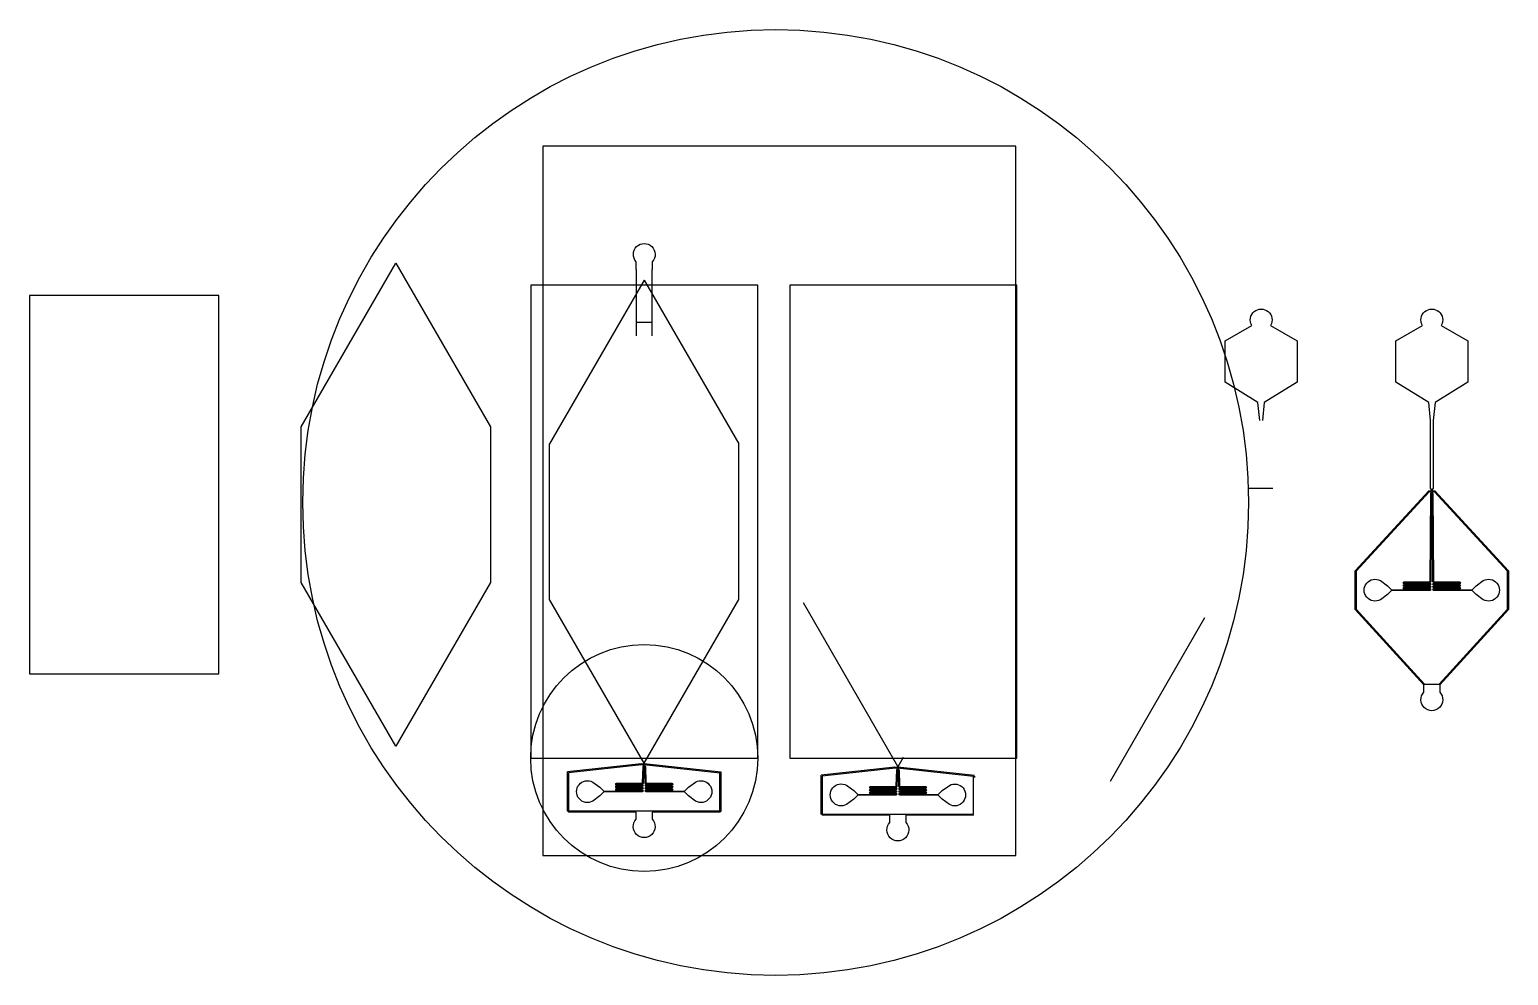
# Model space of a CAD drawing. Header units: inches. Extents: x -139 to 17, y -50 to 50.
import ezdxf

# ---------------------------------------------------------------- set-up
doc = ezdxf.new("R2010")
doc.units = ezdxf.units.IN
doc.header["$MEASUREMENT"] = 0

msp = doc.modelspace()

# ---------------------------------------------------------------- linework, layer by layer
for p, q in [((-75.1, 25.02), (-75.1, 17.99)), ((-73.4, 17.99), (-73.4, 25.02)), ((-74.27, 23.87), (-84.26, 6.57)), ((-74.25, 23.87), (-64.26, 6.57)), ((-75.1, 19.43), (-73.4, 19.43)), ((-84.26, -9.88), (-84.26, 6.57)), ((-64.26, -9.88), (-64.26, 6.57)), ((-10.33, 1.88), (-7.8, 1.88)), ((-74.27, -27.19), (-84.26, -9.88)), ((-74.25, -27.19), (-64.26, -9.88)), ((-47.44, -27.54), (-57.43, -10.23)), ((-24.97, -29.09), (-14.98, -11.79)), ((-47.42, -27.54), (-46.84, -26.53)), ((-74.58, -27.26), (-82.36, -28.1)), ((-74.53, -27.36), (-82.26, -28.19)), ((-73.98, -27.36), (-66.26, -28.19)), ((-73.94, -27.26), (-66.16, -28.1)), ((-47.75, -27.61), (-55.53, -28.45)), ((-47.7, -27.71), (-55.43, -28.54)), ((-47.15, -27.71), (-39.43, -28.54)), ((-47.11, -27.61), (-39.33, -28.45)), ((-66.16, -28.19), (-66.16, -28.36)), ((-39.33, -28.54), (-39.33, -28.71)), ((-82.28, -32.31), (-75.11, -32.31)), ((-73.41, -32.31), (-66.24, -32.31)), ((-55.45, -32.66), (-48.28, -32.66)), ((-46.58, -32.66), (-39.41, -32.66))]:
    msp.add_line(p, q)
for points in [[(-84.98, -36.95), (-34.98, -36.95), (-34.98, 38.05), (-84.98, 38.05)], [(-90.52, -8.07), (-100.52, -25.39), (-100.53, -25.37), (-110.52, -8.07), (-110.52, 8.38), (-100.52, 25.7), (-90.52, 8.38)], [(-139.25, 22.25), (-139.25, -17.75), (-119.25, -17.75), (-119.25, 22.25)], [(-86.26, -26.64), (-62.26, -26.64), (-62.26, 23.36), (-86.26, 23.36)], [(-58.87, -26.64), (-34.87, -26.64), (-34.87, 23.36), (-58.87, 23.36)]]:
    msp.add_lwpolyline(points, close=True)
for points in [[(-75.1, 25.02), (-75.1, 25.82, -2.283917), (-73.4, 25.82), (-73.4, 25.02)], [(-9.17, 9.04), (-9.36, 10.94), (-12.82, 13.09), (-12.82, 17.48), (-10.02, 19.1, -1.732051), (-8.02, 19.1), (-5.22, 17.48), (-5.22, 13.09), (-8.69, 10.94), (-8.87, 9.04)], [(13.11, -8.93), (9.24, -8.92, -1), (9.24, -8.71), (11.94, -8.72, 1), (11.94, -8.65), (9.24, -8.64, -1), (9.24, -8.43), (11.94, -8.44, 1), (11.94, -8.37), (9.24, -8.36, -1), (9.24, -8.15), (11.94, -8.16, 1), (11.94, -8.09), (9.24, -8.08, -0.414214), (9.13, -7.98), (9.07, 1.29), (9.02, 1.48), (8.97, 1.29), (8.91, -7.98, -0.414214), (8.81, -8.08), (6.11, -8.08, 1), (6.11, -8.15), (8.81, -8.15, -1), (8.81, -8.36), (6.11, -8.36, 1), (6.11, -8.43), (8.81, -8.43, -1), (8.81, -8.64), (6.11, -8.64, 1), (6.11, -8.71), (8.81, -8.71, -1), (8.81, -8.92), (4.93, -8.92), (4.77, -8.92), (4.34, -9.35), (3.58, -9.9, -1.695798), (3.58, -7.88), (4.34, -8.43), (4.77, -8.85), (4.93, -8.85), (8.81, -8.85, 0.999885), (8.81, -8.78), (6.11, -8.78, -1), (6.11, -8.57), (8.81, -8.57, 1), (8.81, -8.5), (6.11, -8.5, -1), (6.11, -8.29), (8.81, -8.29, 1), (8.81, -8.22), (6.11, -8.22, -1), (6.11, -8.01), (8.81, -8.01, 0.414214), (8.84, -7.98), (8.9, 1.3), (8.98, 1.5), (8.75, 1.5), (1.02, -6.89), (1.02, -10.89), (8.24, -18.82), (9.8, -18.82), (17.02, -10.89), (17.02, -6.89), (9.3, 1.5), (9.06, 1.5), (9.14, 1.3), (9.2, -7.98, 0.414214), (9.24, -8.01), (11.94, -8.02, -1), (11.94, -8.23), (9.24, -8.22, 1), (9.24, -8.29), (11.94, -8.3, -1), (11.94, -8.51), (9.24, -8.5, 1), (9.24, -8.57), (11.94, -8.58, -1), (11.94, -8.79), (9.24, -8.78, 0.999885), (9.24, -8.85), (13.11, -8.86), (13.27, -8.86), (13.7, -8.43), (14.46, -7.88, -1.695798), (14.46, -9.9), (13.7, -9.35), (13.28, -8.93), (13.11, -8.93)], [(-74.37, -29.23), (-74.37, -29.28, -0.414214), (-74.47, -29.38), (-77.17, -29.38, 1), (-77.17, -29.45), (-74.47, -29.45, -1), (-74.47, -29.66), (-77.17, -29.66, 1), (-77.17, -29.73), (-74.47, -29.73, -1), (-74.47, -29.94), (-77.17, -29.94, 1), (-77.17, -30.01), (-74.47, -30.01, -1), (-74.47, -30.22), (-78.34, -30.22), (-78.51, -30.22), (-78.94, -30.65), (-79.7, -31.2, -1.695798), (-79.7, -29.18), (-78.94, -29.73), (-78.51, -30.15), (-78.34, -30.15), (-74.47, -30.15, 0.999885), (-74.47, -30.08), (-77.17, -30.08, -1), (-77.17, -29.87), (-74.47, -29.87, 1), (-74.47, -29.8), (-77.17, -29.8, -1), (-77.17, -29.59), (-74.47, -29.59, 1), (-74.47, -29.52), (-77.17, -29.52, -1), (-77.17, -29.31), (-74.47, -29.31, 0.414214), (-74.44, -29.28), (-74.44, -29.23)], [(-70.17, -30.22), (-74.04, -30.22, -1), (-74.04, -30.01), (-71.34, -30.01, 1), (-71.34, -29.94), (-74.04, -29.94, -1), (-74.04, -29.73), (-71.34, -29.73, 1), (-71.34, -29.66), (-74.04, -29.66, -1), (-74.04, -29.45), (-71.34, -29.45, 1), (-71.34, -29.38), (-74.04, -29.38, -0.414214), (-74.15, -29.28), (-74.15, -29.23)], [(-74.08, -29.23), (-74.08, -29.28, 0.414214), (-74.04, -29.31), (-71.34, -29.31, -1), (-71.34, -29.52), (-74.04, -29.52, 1), (-74.04, -29.59), (-71.34, -29.59, -1), (-71.34, -29.8), (-74.04, -29.8, 1), (-74.04, -29.87), (-71.34, -29.87, -1), (-71.34, -30.08), (-74.04, -30.08, 0.999885), (-74.04, -30.15), (-70.17, -30.15), (-70, -30.15), (-69.58, -29.73), (-68.82, -29.18, -1.695798), (-68.82, -31.2), (-69.58, -30.65), (-70, -30.22), (-70.17, -30.22)], [(-47.54, -29.58), (-47.54, -29.63, -0.414214), (-47.64, -29.73), (-50.34, -29.73, 1), (-50.34, -29.8), (-47.64, -29.8, -1), (-47.64, -30.01), (-50.34, -30.01, 1), (-50.34, -30.08), (-47.64, -30.08, -1), (-47.64, -30.29), (-50.34, -30.29, 1), (-50.34, -30.36), (-47.64, -30.36, -1), (-47.64, -30.57), (-51.52, -30.57), (-51.68, -30.57), (-52.11, -31), (-52.87, -31.55, -1.695798), (-52.87, -29.52), (-52.11, -30.07), (-51.68, -30.5), (-51.52, -30.5), (-47.64, -30.5, 0.999885), (-47.64, -30.43), (-50.34, -30.43, -1), (-50.34, -30.22), (-47.64, -30.22, 1), (-47.64, -30.15), (-50.34, -30.15, -1), (-50.34, -29.94), (-47.64, -29.94, 1), (-47.64, -29.87), (-50.34, -29.87, -1), (-50.34, -29.66), (-47.64, -29.66, 0.414214), (-47.61, -29.63), (-47.61, -29.57)], [(-43.34, -30.57), (-47.21, -30.57, -1), (-47.21, -30.36), (-44.51, -30.36, 1), (-44.51, -30.29), (-47.21, -30.29, -1), (-47.21, -30.08), (-44.51, -30.08, 1), (-44.51, -30.01), (-47.21, -30.01, -1), (-47.21, -29.8), (-44.51, -29.8, 1), (-44.51, -29.73), (-47.21, -29.73, -0.414214), (-47.32, -29.63), (-47.32, -29.58)], [(-47.25, -29.57), (-47.25, -29.63, 0.414214), (-47.21, -29.66), (-44.51, -29.66, -1), (-44.51, -29.87), (-47.21, -29.87, 1), (-47.21, -29.94), (-44.51, -29.94, -1), (-44.51, -30.15), (-47.21, -30.15, 1), (-47.21, -30.22), (-44.51, -30.22, -1), (-44.51, -30.43), (-47.21, -30.43, 0.999885), (-47.21, -30.5), (-43.34, -30.5), (-43.17, -30.5), (-42.75, -30.08), (-41.99, -29.53, -1.695798), (-41.99, -31.55), (-42.75, -31), (-43.17, -30.57), (-43.34, -30.57)], [(-73.41, -32.31), (-73.41, -33.11, -2.283917), (-75.11, -33.11), (-75.11, -32.31)], [(-46.58, -32.66), (-46.58, -33.46, -2.283917), (-48.28, -33.46), (-48.28, -32.66)]]:
    msp.add_lwpolyline(points, format="xyb")
msp.add_lwpolyline([(8.87, 1.88), (8.87, 9.04), (8.69, 10.94), (5.22, 13.09), (5.22, 17.48), (8.02, 19.1, -1.732051), (10.02, 19.1), (12.82, 17.48), (12.82, 13.09), (9.36, 10.94), (9.17, 9.04), (9.17, 1.88), (9.02, 1.67), (9.02, 1.6), (9.34, 1.6), (17.12, -6.85), (17.12, -10.93), (9.87, -18.89), (9.87, -19.69, -2.283917), (8.17, -19.69), (8.17, -18.89), (0.92, -10.93), (0.92, -6.85), (8.7, 1.6), (9.02, 1.6), (9.02, 1.67)], format="xyb", close=True)
for points in [[(-82.28, -32.31), (-82.36, -32.23), (-82.36, -28.1)], [(-74.58, -27.26), (-74.27, -27.26), (-74.27, -27.19)], [(-74.44, -29.23), (-74.38, -27.56), (-74.3, -27.36), (-74.53, -27.36)], [(-74.15, -29.23), (-74.2, -27.57), (-74.26, -27.38), (-74.31, -27.57), (-74.37, -29.23)], [(-74.25, -27.19), (-74.25, -27.26), (-73.94, -27.26)], [(-73.98, -27.36), (-74.22, -27.36), (-74.13, -27.56), (-74.08, -29.23)], [(-66.16, -28.1), (-66.16, -32.23), (-66.24, -32.31)], [(-47.75, -27.61), (-47.44, -27.61), (-47.44, -27.54)], [(-47.61, -29.57), (-47.55, -27.91), (-47.47, -27.71), (-47.7, -27.71)], [(-47.32, -29.58), (-47.38, -27.92), (-47.43, -27.73), (-47.48, -27.92), (-47.54, -29.58)], [(-47.42, -27.54), (-47.42, -27.61), (-47.11, -27.61)], [(-47.15, -27.71), (-47.39, -27.71), (-47.31, -27.91), (-47.25, -29.57)], [(-82.26, -28.19), (-82.26, -32.19), (-75.04, -32.21), (-73.48, -32.21), (-66.26, -32.19), (-66.26, -28.19)], [(-55.45, -32.66), (-55.53, -32.57), (-55.53, -28.45)], [(-55.43, -28.54), (-55.43, -32.54), (-48.21, -32.56), (-46.65, -32.56), (-39.43, -32.54), (-39.43, -28.54)]]:
    msp.add_lwpolyline(points)
for centre, radius in [((-60.36, 0.38), 50), ((-74.26, -26.64), 12)]:
    msp.add_circle(centre, radius)

doc.saveas('drawing.dxf')
